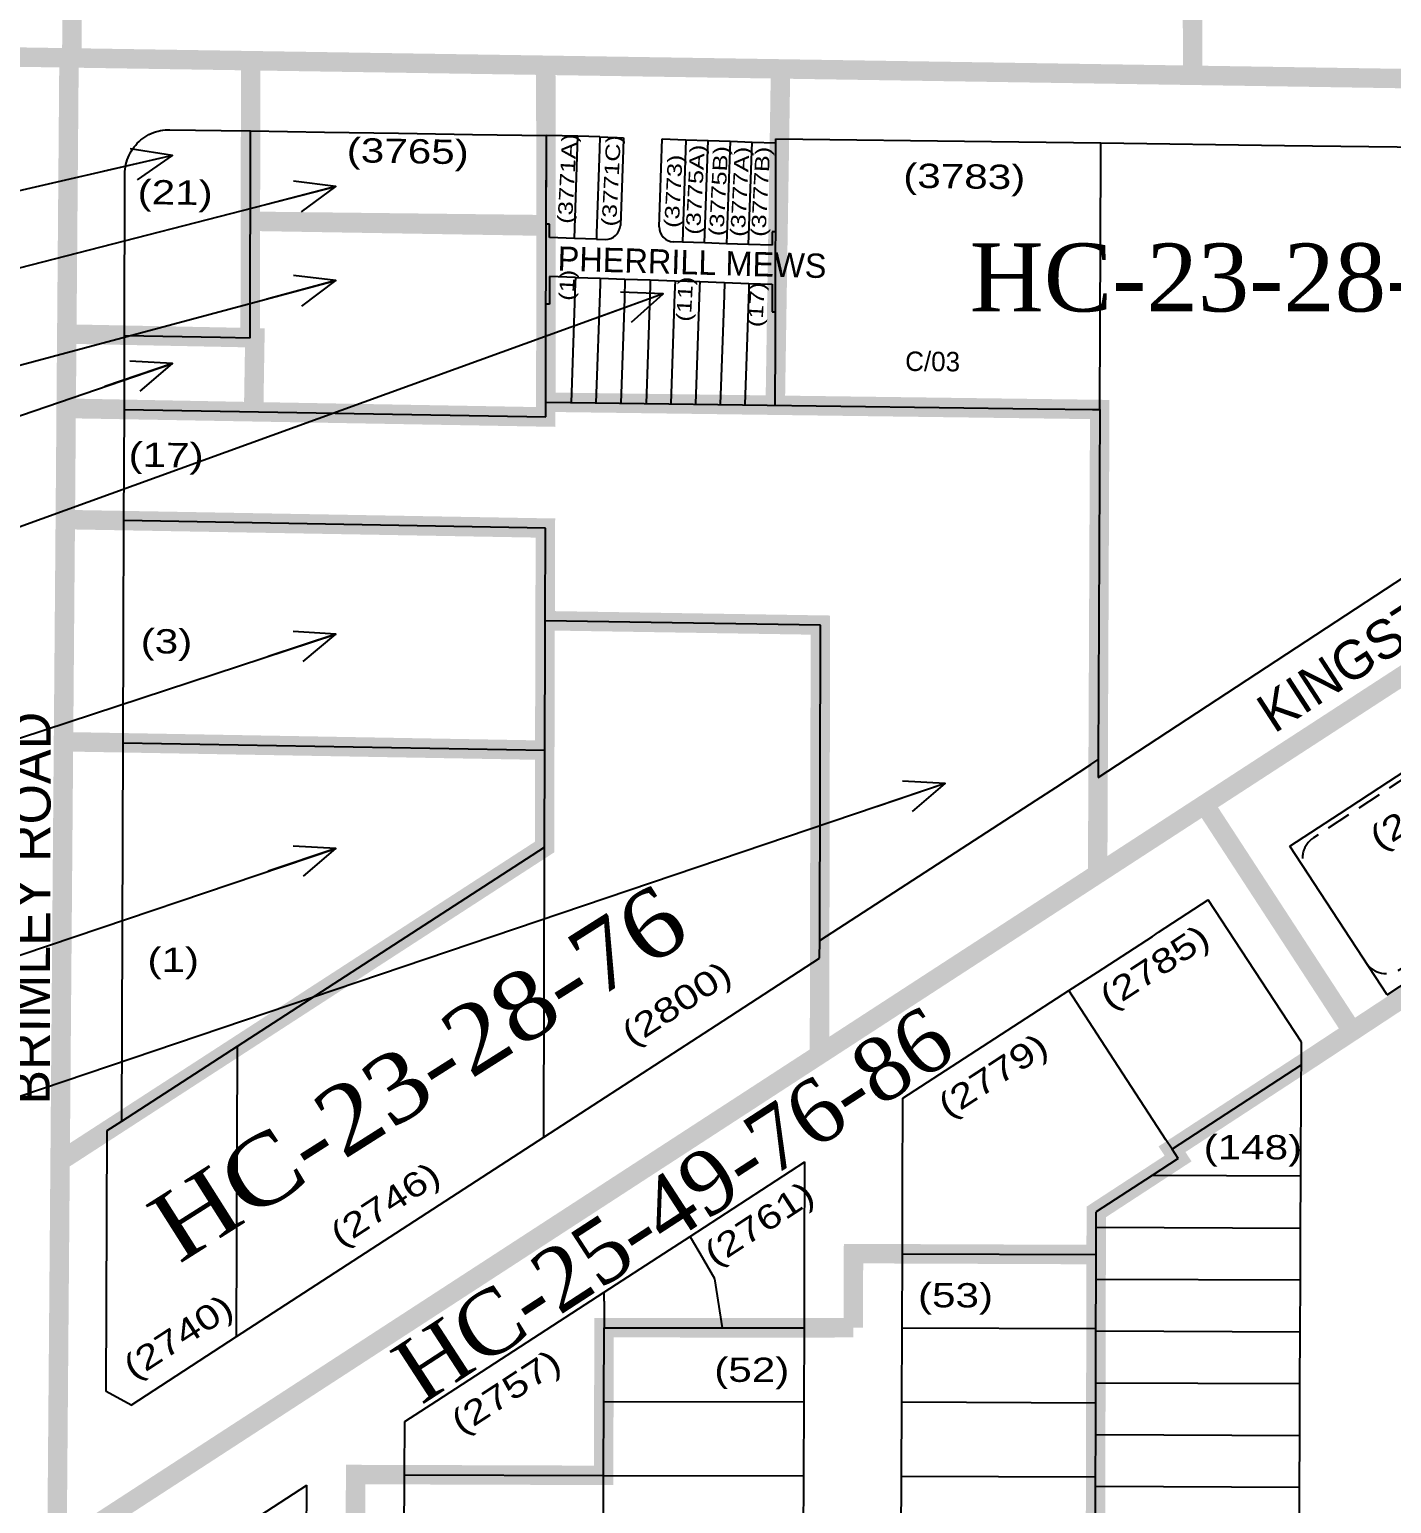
# Model space of a CAD drawing. Header units: millimetres. Extents: x 1745962 to 1749233, y 4525379 to 4529927.
# Drawn here: x 1746856.3 to 1747136.7, y 4527482.5 to 4527785.8 of the extents above; entities that cross this region are included whole.
import ezdxf
from ezdxf.enums import TextEntityAlignment as Align

# ---------------------------------------------------------------- set-up
doc = ezdxf.new("R2010")
doc.units = ezdxf.units.MM
doc.header["$LTSCALE"] = 10
doc.header["$MEASUREMENT"] = 0
doc.linetypes.add('DASHED', pattern=[0.75, 0.5, -0.25])
for name, color, linetype in [('AROLL_ADDRESS', 44, 'Continuous'), ('AROLL_LOTS', 8, 'Continuous'), ('AROLL_ROADS', 7, 'Continuous'), ('CONSENT_AROLL', 8, 'Continuous'), ('ZONING_STANDARDS', 140, 'Continuous'), ('ZONING_ZONES', 140, 'Continuous')]:
    doc.layers.add(name, color=color, linetype=linetype)
doc.styles.add('DUTCH', font='dutcheb.ttf')
doc.styles.add('Univers Condensed', font='UNVR57W.TTF')
doc.styles.add('Univers Light Condensed', font='unvr47a.ttf')

# ---------------------------------------------------------------- blocks, each defined once
blk = doc.blocks.new('ARROW-1')
blk.add_line((0, 0), (1.75, 0))
blk.add_lwpolyline([(0.972, 0.389), (0, 0), (0.972, -0.389)])

msp = doc.modelspace()

# ---------------------------------------------------------------- linework, layer by layer
at = {"layer": 'AROLL_LOTS'}
for p, q in [((1746885.24, 4527765.19), (1746895.76, 4527765.02)), ((1746895.76, 4527765.02), (1746901.85, 4527764.93)), ((1746901.76, 4527722.39), (1746901.85, 4527764.93)), ((1746901.85, 4527764.93), (1746917.07, 4527764.69)), ((1746917.07, 4527764.69), (1746932.29, 4527764.45)), ((1746932.29, 4527764.45), (1746936.15, 4527764.39)), ((1746936.15, 4527764.39), (1746947.52, 4527764.21)), ((1746947.52, 4527764.21), (1746962.74, 4527763.97)), ((1746962.65, 4527721.31), (1746962.74, 4527763.97)), ((1746962.71, 4527745.77), (1746962.74, 4527763.97)), ((1746969.23, 4527763.88), (1746962.74, 4527763.97)), ((1746968.5, 4527742.81), (1746969.23, 4527763.88)), ((1746973.76, 4527763.72), (1746969.23, 4527763.88)), ((1746973.76, 4527763.72), (1746973.67, 4527761.22)), ((1746973.76, 4527763.72), (1746978.61, 4527763.55)), ((1746978.61, 4527763.55), (1746978.52, 4527761.06)), ((1746985.98, 4527745.21), (1746986.6, 4527763.28)), ((1746986.6, 4527763.28), (1746991.48, 4527763.11)), ((1746991.48, 4527763.11), (1746990.75, 4527742.05)), ((1746991.48, 4527763.11), (1746996.02, 4527762.95)), ((1746995.29, 4527741.89), (1746996.02, 4527762.95)), ((1746996.02, 4527762.95), (1747000.55, 4527762.8)), ((1747000.55, 4527762.8), (1746999.82, 4527741.73)), ((1747000.55, 4527762.8), (1747005.08, 4527762.64)), ((1747004.35, 4527741.58), (1747005.08, 4527762.64)), ((1747005.08, 4527762.64), (1747009.98, 4527762.47)), ((1747009.89, 4527721.21), (1747009.98, 4527763.34)), ((1747009.98, 4527763.34), (1747054.39, 4527762.75)), ((1747054.39, 4527762.75), (1747076.88, 4527762.46)), ((1747076.87, 4527759.97), (1747076.88, 4527762.46)), ((1747076.88, 4527762.46), (1747114.67, 4527761.97)), ((1747114.67, 4527761.97), (1747190.87, 4527760.99)), ((1746973.67, 4527761.22), (1746973.07, 4527743.86)), ((1746978.52, 4527761.06), (1746977.98, 4527745.49)), ((1747076.66, 4527707.61), (1747076.87, 4527759.97)), ((1746875.88, 4527722.84), (1746875.94, 4527756.08)), ((1746963.41, 4527745.74), (1746962.71, 4527745.77)), ((1746963.4, 4527742.99), (1746963.41, 4527745.74)), ((1746973.07, 4527743.86), (1746973.03, 4527742.66)), ((1747009.25, 4527744.16), (1747009.24, 4527741.41)), ((1747009.94, 4527744.14), (1747009.25, 4527744.16)), ((1746968.5, 4527742.81), (1746963.4, 4527742.99)), ((1746973.03, 4527742.66), (1746968.5, 4527742.81)), ((1746973.03, 4527742.66), (1746974.88, 4527742.59)), ((1746990.75, 4527742.05), (1746988.88, 4527742.11)), ((1746995.29, 4527741.89), (1746990.75, 4527742.05)), ((1746999.82, 4527741.73), (1746995.29, 4527741.89)), ((1747004.35, 4527741.58), (1746999.82, 4527741.73)), ((1747009.24, 4527741.41), (1747004.35, 4527741.58)), ((1746963.38, 4527734.98), (1746963.37, 4527729.28)), ((1746968.72, 4527734.8), (1746963.38, 4527734.98)), ((1746968.72, 4527734.8), (1746968.68, 4527733.6)), ((1746968.72, 4527734.8), (1746973.82, 4527734.62)), ((1746973.82, 4527734.62), (1746973.78, 4527733.42)), ((1746973.82, 4527734.62), (1746978.92, 4527734.45)), ((1746978.92, 4527734.45), (1746978.79, 4527730.45)), ((1746978.92, 4527734.45), (1746984.13, 4527734.27)), ((1746984.13, 4527734.27), (1746984.08, 4527733.07)), ((1746984.13, 4527734.27), (1746989.23, 4527734.09)), ((1746989.23, 4527734.09), (1746989.13, 4527731.39)), ((1746989.23, 4527734.09), (1746994.33, 4527733.92)), ((1746968.68, 4527733.6), (1746967.83, 4527709.06)), ((1746973.78, 4527733.42), (1746972.94, 4527709)), ((1746984.08, 4527733.07), (1746983.25, 4527708.88)), ((1746989.13, 4527731.39), (1746988.35, 4527708.82)), ((1746994.29, 4527732.72), (1746993.46, 4527708.76)), ((1746994.33, 4527733.92), (1746994.29, 4527732.72)), ((1746994.33, 4527733.92), (1746999.42, 4527733.74)), ((1746999.32, 4527731.04), (1746998.55, 4527708.7)), ((1746999.42, 4527733.74), (1746999.32, 4527731.04)), ((1746999.42, 4527733.74), (1747004.43, 4527733.57)), ((1747004.39, 4527732.37), (1747003.57, 4527708.64)), ((1747004.43, 4527733.57), (1747004.39, 4527732.37)), ((1747004.43, 4527733.57), (1747009.22, 4527733.4)), ((1747009.22, 4527733.4), (1747009.21, 4527727.7)), ((1746963.37, 4527729.28), (1746962.67, 4527729.31)), ((1746978.79, 4527730.45), (1746978.04, 4527708.94)), ((1747009.21, 4527727.7), (1747009.9, 4527727.68)), ((1746875.85, 4527707.6), (1746875.88, 4527722.84)), ((1746875.88, 4527722.84), (1746895.67, 4527722.49)), ((1746895.67, 4527722.49), (1746901.76, 4527722.39)), ((1746962.62, 4527709.12), (1746962.65, 4527721.31)), ((1747009.86, 4527708.49), (1747009.89, 4527721.21)), ((1746875.74, 4527684.75), (1746875.85, 4527707.6)), ((1746875.85, 4527707.6), (1746962.61, 4527706.08)), ((1746962.61, 4527706.08), (1746962.62, 4527709.12)), ((1746962.62, 4527709.12), (1747063.86, 4527707.78)), ((1747063.86, 4527707.78), (1747075.14, 4527707.64)), ((1747075.14, 4527707.64), (1747076.66, 4527707.61)), ((1747076.66, 4527707.61), (1747076.33, 4527635.56)), ((1746875.66, 4527661.88), (1746875.74, 4527684.75)), ((1746962.54, 4527683.22), (1746875.74, 4527684.75)), ((1746962.47, 4527664.15), (1746962.54, 4527683.22)), ((1747076.32, 4527631.91), (1747151.44, 4527681.14)), ((1746875.59, 4527639.03), (1746875.66, 4527661.88)), ((1746962.46, 4527660.36), (1746962.47, 4527664.15)), ((1747019.15, 4527663.25), (1746962.47, 4527664.15)), ((1747019.01, 4527598.33), (1747019.15, 4527663.25)), ((1746962.41, 4527637.5), (1746962.46, 4527660.36)), ((1746875.35, 4527561.2), (1746875.59, 4527639.03)), ((1746875.59, 4527639.03), (1746962.41, 4527637.5)), ((1746962.36, 4527617.57), (1746962.41, 4527637.5)), ((1747136.21, 4527631.09), (1747146.4, 4527637.77)), ((1747067.59, 4527629.84), (1747074.81, 4527634.56)), ((1747074.81, 4527634.56), (1747076.33, 4527635.56)), ((1747076.33, 4527635.56), (1747076.33, 4527633.52)), ((1747076.33, 4527633.52), (1747076.32, 4527631.91)), ((1747126.01, 4527624.42), (1747136.21, 4527631.09)), ((1747063.59, 4527627.25), (1747067.59, 4527629.84)), ((1747019.01, 4527598.33), (1747063.59, 4527627.25)), ((1747115.82, 4527617.74), (1747126.01, 4527624.42)), ((1746899.15, 4527576.63), (1746962.36, 4527617.57)), ((1746962.23, 4527557.86), (1746962.36, 4527617.57)), ((1747135.82, 4527587.18), (1747115.82, 4527617.74)), ((1747088.79, 4527600.03), (1747099, 4527606.71)), ((1747118.18, 4527577.39), (1747099, 4527606.71)), ((1747019, 4527594.68), (1747019.01, 4527598.33)), ((1747076.18, 4527591.84), (1747087.53, 4527599.2)), ((1747087.53, 4527599.2), (1747088.79, 4527600.03)), ((1746997.73, 4527580.89), (1747019, 4527594.68)), ((1747070.3, 4527588.03), (1747076.18, 4527591.84)), ((1747135.82, 4527587.18), (1747146.03, 4527593.86)), ((1747036.15, 4527565.87), (1747070.3, 4527588.03)), ((1747076.12, 4527579.1), (1747070.3, 4527588.03)), ((1746962.23, 4527557.86), (1746997.73, 4527580.89)), ((1746875.35, 4527561.2), (1746899.15, 4527576.63)), ((1746898.96, 4527516.83), (1746899.15, 4527576.63)), ((1747090.29, 4527557.3), (1747076.12, 4527579.1)), ((1747118.18, 4527575.51), (1747118.18, 4527577.39)), ((1747118.17, 4527572.78), (1747118.18, 4527575.51)), ((1747118.17, 4527572.78), (1747091.54, 4527555.39)), ((1747118.15, 4527570.04), (1747118.17, 4527572.78)), ((1747118.07, 4527549.87), (1747118.15, 4527570.04)), ((1747036.08, 4527549.11), (1747036.14, 4527564.35)), ((1747036.14, 4527564.35), (1747036.15, 4527565.87)), ((1746872.3, 4527559.22), (1746875.35, 4527561.2)), ((1746872.13, 4527505.51), (1746872.3, 4527559.22)), ((1746898.96, 4527516.83), (1746962.23, 4527557.86)), ((1747091.54, 4527555.39), (1747090.29, 4527557.3)), ((1747092.79, 4527553.48), (1747091.54, 4527555.39)), ((1746992.34, 4527537.46), (1747015.98, 4527552.8)), ((1747015.91, 4527533.89), (1747015.98, 4527552.8)), ((1747092.79, 4527553.48), (1747087.47, 4527550)), ((1747036.02, 4527533.87), (1747036.08, 4527549.11)), ((1747087.47, 4527550), (1747075.95, 4527542.49)), ((1747118.07, 4527549.87), (1747087.47, 4527550)), ((1747118.02, 4527539.09), (1747118.07, 4527549.87)), ((1747075.94, 4527539.27), (1747075.95, 4527542.49)), ((1746986.89, 4527533.92), (1746992.34, 4527537.46)), ((1746993.11, 4527536.14), (1746992.34, 4527537.46)), ((1747075.93, 4527533.71), (1747075.94, 4527539.27)), ((1747118.02, 4527539.09), (1747075.94, 4527539.27)), ((1747117.98, 4527528.43), (1747118.02, 4527539.09)), ((1746974.63, 4527525.96), (1746986.89, 4527533.92)), ((1746994.4, 4527533.92), (1746993.11, 4527536.14)), ((1746997.43, 4527528.71), (1746994.4, 4527533.92)), ((1747015.85, 4527518.63), (1747015.91, 4527533.89)), ((1747035.97, 4527518.62), (1747036.02, 4527533.87)), ((1747036.02, 4527533.87), (1747075.93, 4527533.71)), ((1747075.91, 4527528.6), (1747075.93, 4527533.71)), ((1746998.99, 4527518.64), (1746997.43, 4527528.71)), ((1747075.89, 4527518.47), (1747075.91, 4527528.6)), ((1747117.98, 4527528.43), (1747075.91, 4527528.6)), ((1747117.93, 4527517.77), (1747117.98, 4527528.43)), ((1746940.16, 4527503.61), (1746974.63, 4527525.96)), ((1746974.62, 4527524.14), (1746974.63, 4527525.96)), ((1746974.62, 4527524.14), (1746974.61, 4527518.66)), ((1746974.56, 4527503.51), (1746974.61, 4527518.66)), ((1746974.61, 4527518.66), (1746998.99, 4527518.64)), ((1746998.99, 4527518.64), (1747015.85, 4527518.63)), ((1747015.8, 4527503.4), (1747015.85, 4527518.63)), ((1747035.91, 4527503.38), (1747035.97, 4527518.62)), ((1747035.97, 4527518.62), (1747075.89, 4527518.47)), ((1746877.23, 4527502.73), (1746898.96, 4527516.83)), ((1747075.86, 4527507.28), (1747075.88, 4527517.94)), ((1747075.88, 4527517.94), (1747075.89, 4527518.47)), ((1747117.93, 4527517.77), (1747075.88, 4527517.94)), ((1747117.89, 4527507.11), (1747117.93, 4527517.77)), ((1747117.89, 4527507.11), (1747075.86, 4527507.28)), ((1747075.86, 4527503.23), (1747075.86, 4527507.28)), ((1747117.84, 4527496.44), (1747117.89, 4527507.11)), ((1746877.23, 4527502.73), (1746872.13, 4527505.51)), ((1746933.59, 4527499.35), (1746940.16, 4527503.61)), ((1746974.52, 4527488.28), (1746974.56, 4527503.51)), ((1746974.56, 4527503.51), (1747015.8, 4527503.4)), ((1747015.74, 4527488.15), (1747015.8, 4527503.4)), ((1747035.84, 4527488.14), (1747035.91, 4527503.38)), ((1747035.91, 4527503.38), (1747075.86, 4527503.23)), ((1747075.84, 4527496.63), (1747075.86, 4527503.23)), ((1746933.55, 4527488.41), (1746933.59, 4527499.35)), ((1747075.82, 4527487.99), (1747075.84, 4527496.63)), ((1747117.84, 4527496.44), (1747075.84, 4527496.63)), ((1747117.8, 4527485.79), (1747117.84, 4527496.44)), ((1746933.48, 4527473.18), (1746933.55, 4527488.41)), ((1746933.55, 4527488.41), (1746974.52, 4527488.28)), ((1746974.47, 4527473.04), (1746974.52, 4527488.28)), ((1746974.52, 4527488.28), (1747015.74, 4527488.15)), ((1746871.99, 4527459.39), (1746913.42, 4527486.27)), ((1746913.31, 4527457.98), (1746913.42, 4527486.27)), ((1747015.69, 4527472.9), (1747015.74, 4527488.15)), ((1747035.79, 4527472.9), (1747035.84, 4527488.14)), ((1747035.84, 4527488.14), (1747075.82, 4527487.99)), ((1747075.78, 4527475.91), (1747075.81, 4527485.97)), ((1747075.81, 4527485.97), (1747075.82, 4527487.99)), ((1747117.8, 4527485.79), (1747075.81, 4527485.97)), ((1747117.76, 4527475.74), (1747117.8, 4527485.79))]:
    msp.add_line(p, q, dxfattribs=at)
msp.add_lwpolyline([(1746875.94, 4527756.08), (1746875.96, 4527756.57), (1746876, 4527757.07), (1746876.07, 4527757.57), (1746876.17, 4527758.06), (1746876.29, 4527758.54), (1746876.44, 4527759.02), (1746876.62, 4527759.49), (1746876.82, 4527759.94), (1746877.04, 4527760.39), (1746877.29, 4527760.82), (1746877.57, 4527761.25), (1746877.86, 4527761.65), (1746878.18, 4527762.03), (1746878.52, 4527762.4), (1746878.87, 4527762.75), (1746879.25, 4527763.08), (1746879.64, 4527763.39), (1746880.05, 4527763.68), (1746880.47, 4527763.94), (1746880.91, 4527764.18), (1746881.36, 4527764.39), (1746881.82, 4527764.59), (1746882.29, 4527764.75), (1746882.78, 4527764.9), (1746883.26, 4527765.01), (1746883.76, 4527765.09), (1746884.25, 4527765.15), (1746885.24, 4527765.19)], dxfattribs=at)
at = {"layer": 'AROLL_LOTS', "linetype": 'DASHED'}
for points in [[(1747203.82, 4527667.98, 0.414205), (1747196.9, 4527669.42), (1747120.66, 4527619.47, 0.414222), (1747119.21, 4527612.55)], [(1747131.5, 4527593.8, 0.41409), (1747138.42, 4527592.35), (1747214.68, 4527642.27, 0.414337), (1747216.13, 4527649.19)]]:
    msp.add_lwpolyline(points, format="xyb", dxfattribs=at)
at = {"layer": 'AROLL_LOTS'}
for centre, radius, start, end in [((1746974.9, 4527745.68), 3.08, 269.5593, 356.4753), ((1746988.98, 4527745.11), 3, 178.0186, 268.0395)]:
    msp.add_arc(centre, radius, start, end, dxfattribs=at)
at = {"layer": 'ZONING_STANDARDS'}
for p, q in [((1746885.74, 4527759.91), (1746355.04, 4527636.93)), ((1746355.04, 4527608.92), (1746919.41, 4527753.48)), ((1746355.04, 4527583.23), (1746919.41, 4527734.13)), ((1746986.81, 4527731.44), (1746355.04, 4527502.52)), ((1746355.04, 4527534.89), (1746885.74, 4527717.1)), ((1746355.04, 4527476.19), (1746919.41, 4527661.39)), ((1747044.83, 4527630.63), (1746355.04, 4527397.59)), ((1746355.04, 4527426.92), (1746919.41, 4527617.3))]:
    msp.add_line(p, q, dxfattribs=at)
at = {"layer": 'ZONING_ZONES'}
for points in [[(1746865.04, 4527779.96, 4, 4, 0), (1746866.08, 4528141.37, 4, 4, 0), (1746865.24, 4528384.92, 4, 4, 0), (1746865.98, 4528516.89, 0, 0, 0)], [(1747075.94, 4527539.27, 4, 4, 0), (1747075.95, 4527542.49, 4, 4, 0), (1747092.79, 4527553.48, 4, 4, 0), (1747091.54, 4527555.39, 4, 4, 0), (1747118.17, 4527572.78, 4, 4, 0), (1747150.88, 4527594.31, 4, 4, 0), (1747167.03, 4527604.87, 4, 4, 0), (1747248.72, 4527658.36, 4, 4, 0), (1747258.92, 4527665.04, 4, 4, 0), (1747350.16, 4527724.53, 4, 4, 0), (1747358.99, 4527730.26, 4, 4, 0), (1747432.92, 4527778.44, 4, 4, 0), (1747402.96, 4527824.42, 0, 0, 0)], [(1746861.73, 4527442.94, 4, 4, 0), (1746913.24, 4527442.73, 4, 4, 0), (1746923.3, 4527442.69, 4, 4, 0), (1746923.46, 4527488.45, 4, 4, 0), (1746974.52, 4527488.28, 4, 4, 0), (1746974.61, 4527518.66, 4, 4, 0), (1747015.85, 4527518.63, 0, 0, 0)]]:
    msp.add_lwpolyline(points, format="xyseb", dxfattribs=at)
at = {"layer": 'ZONING_ZONES', "const_width": 4}
for points in [[(1747095.79, 4527776.39), (1747095.47, 4527922.43), (1747110.1, 4527922.24), (1747125.94, 4527922.04), (1747146.06, 4527921.78), (1747186.89, 4527921.26), (1747186.52, 4528086.83)], [(1747696.09, 4528015.23), (1747282.33, 4527745.9), (1746443.5, 4527201.09)], [(1746856.46, 4526625.56), (1746859.23, 4527133.26), (1746864.46, 4527779.97)], [(1747009.86, 4527708.49), (1747010.95, 4527777.74)], [(1747076.23, 4527612.04), (1747076.66, 4527707.61), (1746962.62, 4527709.12), (1746962.61, 4527706.08), (1746862.69, 4527707.84)], [(1746962.47, 4527664.15), (1746962.54, 4527683.22), (1746862.62, 4527684.98)], [(1746862.22, 4527552.69), (1746962.36, 4527617.57), (1746962.47, 4527664.15), (1747019.15, 4527663.25), (1747018.96, 4527574.84)], [(1746962.41, 4527637.5), (1746862.48, 4527639.26)], [(1747128.65, 4527579.68), (1747098.24, 4527626.33)], [(1747074.95, 4527112.47), (1747075.01, 4527132.58), (1747075.17, 4527208.38), (1747075.31, 4527270.85), (1747075.48, 4527314.61), (1747075.53, 4527371.44), (1747075.69, 4527433.88), (1747075.81, 4527485.97), (1747075.94, 4527539.27)], [(1747025.91, 4527518.66), (1747025.97, 4527533.91), (1747036.02, 4527533.87), (1747075.93, 4527533.71)], [(1747015.85, 4527518.63), (1747025.91, 4527518.66)]]:
    msp.add_lwpolyline(points, dxfattribs=at)
at = {"layer": 'ZONING_ZONES', "linetype": 'Continuous', "const_width": 4}
msp.add_lwpolyline([(1747323.74, 4527772.85), (1746843.86, 4527780.29), (1746444.81, 4527780.12)], dxfattribs=at)
at = {"layer": 'ZONING_ZONES', "const_width": 4}
for points in [[(1746901.8, 4527746.35), (1746901.86, 4527779.39), (1746962.61, 4527778.45), (1746962.68, 4527745.34)], [(1746902.47, 4527707.15), (1746902.72, 4527722.36), (1746901.75, 4527722.39), (1746901.8, 4527746.35), (1746962.68, 4527745.64), (1746962.61, 4527706.08)], [(1746864, 4527723.14), (1746901.75, 4527722.39), (1746902.72, 4527722.36), (1746902.47, 4527707.15), (1746863.87, 4527707.88)]]:
    msp.add_lwpolyline(points, close=True, dxfattribs=at)

# ---------------------------------------------------------------- block references
at = {"layer": 'ZONING_STANDARDS', "zscale": 8.400312401406593}
for p, xscale, yscale, rotation in [((1746885.74, 4527759.91), 8.400312401431732, 8.400312401321155, 193.0465106885685), ((1746919.41, 4527753.48), 8.40031240143173, 8.400312401321157, 194.3676439276708), ((1746919.41, 4527734.13), 8.40031240143173, 8.400312401321157, 194.9685810773869), ((1746986.81, 4527731.44), 8.40031240143173, 8.400312401321155, 199.9172352079752), ((1746885.74, 4527717.1), 8.40031240143173, 8.400312401321157, 198.9497766158102), ((1746919.41, 4527661.39), 8.40031240143173, 8.400312401321157, 198.1666955205797), ((1747044.83, 4527630.63), 8.40031240143173, 8.400312401321157, 198.6666195005198), ((1746919.41, 4527617.3), 8.40031240143173, 8.400312401321157, 198.6414730522517)]:
    msp.add_blockref('ARROW-1', p, dxfattribs=dict(at, xscale=xscale, yscale=yscale, rotation=rotation))

# ---------------------------------------------------------------- texts
at = {"layer": 'AROLL_ADDRESS', "style": 'Univers Light Condensed', "width": 1.3}
for s, height, rotation, p in [('(3765)', 5, 358.99, (1746921.6, 4527758.51)), ('(3771A)', 3, 86.9431, (1746968.02, 4527745.78)), ('(3771C)', 3, 86.9431, (1746977.09, 4527745.22)), ('(3775A)', 3, 86.9431, (1746994.38, 4527743.52)), ('(3775B)', 3, 86.9431, (1746999.19, 4527743.23)), ('(3777A)', 3, 86.9431, (1747003.58, 4527743.09)), ('(3777B)', 3, 86.9431, (1747007.84, 4527743.09)), ('(3773)', 3, 86.9431, (1746989.98, 4527744.93)), ('(3783)', 5, 359.24, (1747036.18, 4527753.26)), ('(21)', 5, 359.24, (1746878.55, 4527749.88)), ('(1)', 3, 86.9431, (1746968.31, 4527729.93)), ('(11)', 3, 86.9431, (1746992.47, 4527725.63)), ('(17)', 3, 86.9431, (1747007.21, 4527724.49)), ('(17)', 5, 359.24, (1746876.69, 4527695.87)), ('(3)', 5, 358.99, (1746879.18, 4527657.5)), ('(2803)', 5, 33.15, (1747134.33, 4527616.76)), ('(2785)', 5, 33.15, (1747078.75, 4527583.97)), ('(2800)', 5, 33.15, (1746980.34, 4527576.45)), ('(2779)', 5, 33.15, (1747045.49, 4527561.65)), ('(148)', 5, 359.78, (1747098.04, 4527553.35)), ('(2746)', 5, 33.15, (1746920.36, 4527535.15)), ('(2761)', 5, 33.15, (1746997.36, 4527531.19)), ('(53)', 5, 359.78, (1747039.23, 4527522.87)), ('(2740)', 5, 33.15, (1746877.74, 4527507.87)), ('(2757)', 5, 33.15, (1746945.22, 4527496.56)), ('(52)', 5, 359.84, (1746997.29, 4527507.53))]:
    msp.add_text(s, height=height, rotation=rotation, dxfattribs=at).set_placement(p)
msp.add_text('(1)', height=5, dxfattribs=at).set_placement((1746880.6, 4527591.89))
at = {"layer": 'AROLL_ROADS', "style": 'Univers Condensed'}
for s, height, rotation, p in [('PHERRILL MEWS', 5, 358.4115, (1746965, 4527736.18)), ('KINGSTON ROAD', 8, 33.05, (1747112.57, 4527640.82)), ('BRIMLEY ROAD', 8, 89.85, (1746860.49, 4527564.55))]:
    msp.add_text(s, height=height, rotation=rotation, dxfattribs=at).set_placement(p)
at = {"layer": 'CONSENT_AROLL'}
msp.add_text('C/03', height=4, rotation=359.51, dxfattribs=at).set_placement((1747036.59, 4527715.55))
at = {"layer": 'ZONING_STANDARDS', "style": 'DUTCH'}
msp.add_text('HC-23-28-76', height=14, dxfattribs=at).set_placement((1747106.84, 4527727.79), align=Align.CENTER)
at = {"layer": 'ZONING_STANDARDS', "style": 'DUTCH', "width": 1.1}
msp.add_text('HC-23-28-76', height=14, rotation=32.35, dxfattribs=at).set_placement((1746940.07, 4527565.24), align=Align.CENTER)
at = {"layer": 'ZONING_STANDARDS', "style": 'DUTCH'}
msp.add_text('HC-25-49-76-86', height=13, rotation=33.0129, dxfattribs=at).set_placement((1746992.35, 4527538.63), align=Align.CENTER)

doc.saveas('drawing.dxf')
